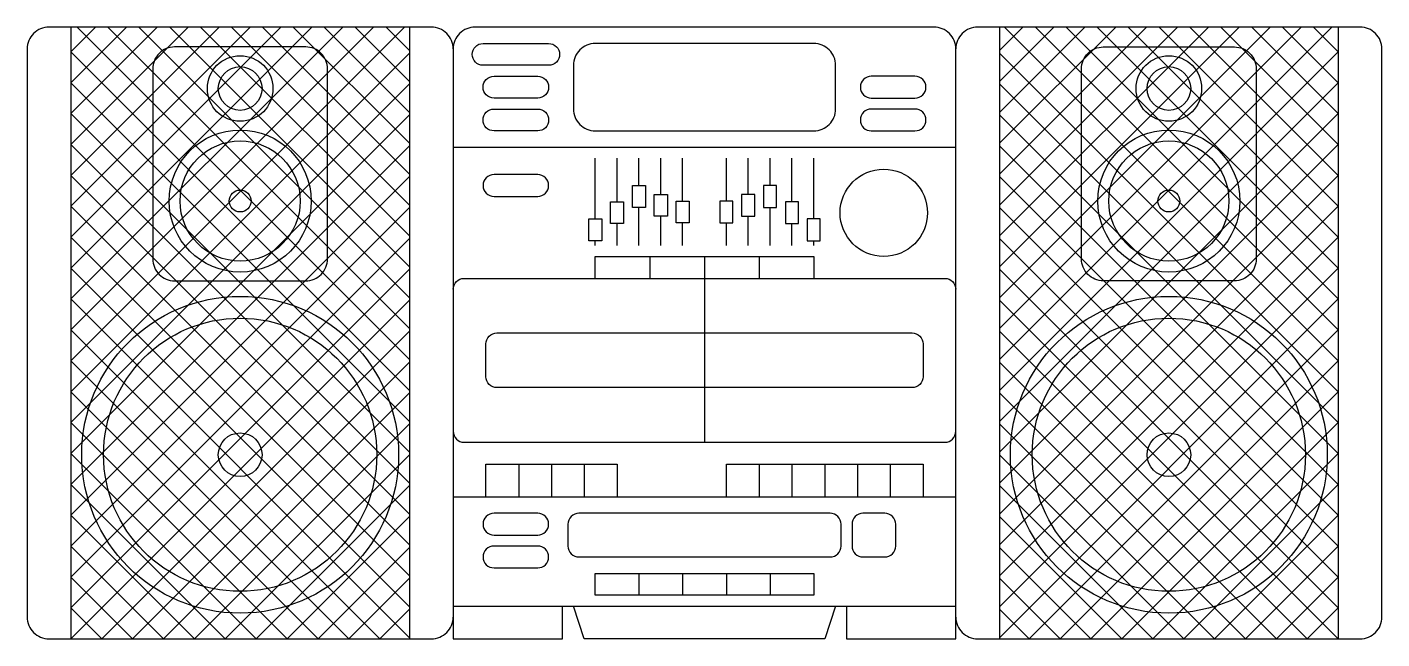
# Model space of a CAD drawing. Header units: millimetres. Extents: x 1293.071 to 1293.691, y 2703.988 to 2704.268.
import ezdxf

# ---------------------------------------------------------------- set-up
doc = ezdxf.new("R2010")
doc.units = ezdxf.units.MM
doc.header["$LTSCALE"] = 10
doc.layers.add('Equipam_audio_vídeo', color=1, linetype='Continuous')

msp = doc.modelspace()

# ---------------------------------------------------------------- linework, layer by layer
at = {"layer": 'Equipam_audio_vídeo'}
for p, q in [((1293.09142, 2704.26751), (1293.09142, 2703.98751)), ((1293.09142, 2704.11478), (1293.24414, 2704.26751)), ((1293.09142, 2704.12893), (1293.22999, 2704.26751)), ((1293.09142, 2704.14307), (1293.21585, 2704.26751)), ((1293.09142, 2704.15721), (1293.20171, 2704.26751)), ((1293.09142, 2704.17135), (1293.18757, 2704.26751)), ((1293.09142, 2704.1855), (1293.17343, 2704.26751)), ((1293.09142, 2704.19964), (1293.15928, 2704.26751)), ((1293.09142, 2704.21378), (1293.14514, 2704.26751)), ((1293.09142, 2704.22792), (1293.131, 2704.26751)), ((1293.09142, 2704.24206), (1293.11686, 2704.26751)), ((1293.09142, 2704.25621), (1293.10271, 2704.26751)), ((1293.24642, 2704.11535), (1293.09426, 2704.26751)), ((1293.24642, 2704.12949), (1293.1084, 2704.26751)), ((1293.24642, 2704.14363), (1293.12254, 2704.26751)), ((1293.24642, 2704.15777), (1293.13668, 2704.26751)), ((1293.24642, 2704.17192), (1293.15083, 2704.26751)), ((1293.24642, 2704.18606), (1293.16497, 2704.26751)), ((1293.24642, 2704.2002), (1293.17911, 2704.26751)), ((1293.24642, 2704.21434), (1293.19325, 2704.26751)), ((1293.24642, 2704.22849), (1293.2074, 2704.26751)), ((1293.24642, 2704.24263), (1293.22154, 2704.26751)), ((1293.24642, 2704.25677), (1293.23568, 2704.26751)), ((1293.24642, 2704.26751), (1293.24642, 2703.98751)), ((1293.51642, 2704.26751), (1293.51642, 2703.98751)), ((1293.51642, 2704.11535), (1293.66857, 2704.26751)), ((1293.51642, 2704.12949), (1293.65443, 2704.26751)), ((1293.51642, 2704.14363), (1293.64029, 2704.26751)), ((1293.51642, 2704.15777), (1293.62615, 2704.26751)), ((1293.51642, 2704.17192), (1293.612, 2704.26751)), ((1293.51642, 2704.18606), (1293.59786, 2704.26751)), ((1293.51642, 2704.2002), (1293.58372, 2704.26751)), ((1293.51642, 2704.21434), (1293.56958, 2704.26751)), ((1293.51642, 2704.22849), (1293.55544, 2704.26751)), ((1293.51642, 2704.24263), (1293.54129, 2704.26751)), ((1293.51642, 2704.25677), (1293.52715, 2704.26751)), ((1293.67142, 2704.11478), (1293.51869, 2704.26751)), ((1293.67142, 2704.12893), (1293.53284, 2704.26751)), ((1293.67142, 2704.14307), (1293.54698, 2704.26751)), ((1293.67142, 2704.15721), (1293.56112, 2704.26751)), ((1293.67142, 2704.17135), (1293.57526, 2704.26751)), ((1293.67142, 2704.1855), (1293.58941, 2704.26751)), ((1293.67142, 2704.19964), (1293.60355, 2704.26751)), ((1293.67142, 2704.21378), (1293.61769, 2704.26751)), ((1293.67142, 2704.22792), (1293.63183, 2704.26751)), ((1293.67142, 2704.24206), (1293.64597, 2704.26751)), ((1293.67142, 2704.25621), (1293.66012, 2704.26751)), ((1293.67142, 2704.26751), (1293.67142, 2703.98751)), ((1293.24642, 2704.10121), (1293.09142, 2704.25621)), ((1293.09142, 2704.10064), (1293.24642, 2704.25564)), ((1293.51642, 2704.10121), (1293.67142, 2704.25621)), ((1293.67142, 2704.10064), (1293.51642, 2704.25564)), ((1293.24642, 2704.08706), (1293.09142, 2704.24206)), ((1293.51642, 2704.08706), (1293.67142, 2704.24206)), ((1293.09142, 2704.0865), (1293.24642, 2704.2415)), ((1293.67142, 2704.0865), (1293.51642, 2704.2415)), ((1293.24642, 2704.07292), (1293.09142, 2704.22792)), ((1293.09142, 2704.07236), (1293.24642, 2704.22736)), ((1293.51642, 2704.07292), (1293.67142, 2704.22792)), ((1293.67142, 2704.07236), (1293.51642, 2704.22736)), ((1293.24642, 2704.05878), (1293.09142, 2704.21378)), ((1293.09142, 2704.05822), (1293.24642, 2704.21322)), ((1293.26642, 2704.21251), (1293.49642, 2704.21251)), ((1293.51642, 2704.05878), (1293.67142, 2704.21378)), ((1293.67142, 2704.05822), (1293.51642, 2704.21322)), ((1293.33142, 2704.17976), (1293.33142, 2704.20751)), ((1293.34142, 2704.18755), (1293.34142, 2704.20751)), ((1293.35142, 2704.195), (1293.35142, 2704.20751)), ((1293.36142, 2704.19093), (1293.36142, 2704.20751)), ((1293.37142, 2704.18789), (1293.37142, 2704.20751)), ((1293.39142, 2704.18789), (1293.39142, 2704.20751)), ((1293.40142, 2704.19093), (1293.40142, 2704.20751)), ((1293.41142, 2704.195), (1293.41142, 2704.20751)), ((1293.42142, 2704.18755), (1293.42142, 2704.20751)), ((1293.43142, 2704.17976), (1293.43142, 2704.20751)), ((1293.24642, 2704.04464), (1293.09142, 2704.19964)), ((1293.09142, 2704.04407), (1293.24642, 2704.19907)), ((1293.51642, 2704.04464), (1293.67142, 2704.19964)), ((1293.67142, 2704.04407), (1293.51642, 2704.19907)), ((1293.24642, 2704.0305), (1293.09142, 2704.1855)), ((1293.09142, 2704.02993), (1293.24642, 2704.18493)), ((1293.35142, 2704.16751), (1293.35142, 2704.185)), ((1293.36142, 2704.16751), (1293.36142, 2704.18093)), ((1293.40142, 2704.16751), (1293.40142, 2704.18093)), ((1293.41142, 2704.16751), (1293.41142, 2704.185)), ((1293.51642, 2704.0305), (1293.67142, 2704.1855)), ((1293.67142, 2704.02993), (1293.51642, 2704.18493)), ((1293.34142, 2704.16751), (1293.34142, 2704.17755)), ((1293.37142, 2704.16751), (1293.37142, 2704.17789)), ((1293.39142, 2704.16751), (1293.39142, 2704.17789)), ((1293.42142, 2704.16751), (1293.42142, 2704.17755)), ((1293.24642, 2704.01635), (1293.09142, 2704.17135)), ((1293.09142, 2704.01579), (1293.24642, 2704.17079)), ((1293.33142, 2704.16751), (1293.33142, 2704.16976)), ((1293.43142, 2704.16751), (1293.43142, 2704.16976)), ((1293.51642, 2704.01635), (1293.67142, 2704.17135)), ((1293.67142, 2704.01579), (1293.51642, 2704.17079)), ((1293.35642, 2704.16251), (1293.35642, 2704.15251)), ((1293.38142, 2704.16251), (1293.38142, 2704.15251)), ((1293.40642, 2704.16251), (1293.40642, 2704.15251)), ((1293.24642, 2704.00221), (1293.09142, 2704.15721)), ((1293.09142, 2704.00165), (1293.24642, 2704.15665)), ((1293.51642, 2704.00221), (1293.67142, 2704.15721)), ((1293.67142, 2704.00165), (1293.51642, 2704.15665)), ((1293.38142, 2704.15251), (1293.38142, 2704.07751)), ((1293.24642, 2703.98807), (1293.09142, 2704.14307)), ((1293.09142, 2703.98751), (1293.24642, 2704.14251)), ((1293.51642, 2703.98807), (1293.67142, 2704.14307)), ((1293.67142, 2703.98751), (1293.51642, 2704.14251)), ((1293.23284, 2703.98751), (1293.09142, 2704.12893)), ((1293.10556, 2703.98751), (1293.24642, 2704.12836)), ((1293.65727, 2703.98751), (1293.51642, 2704.12836)), ((1293.52999, 2703.98751), (1293.67142, 2704.12893)), ((1293.21869, 2703.98751), (1293.09142, 2704.11478)), ((1293.1197, 2703.98751), (1293.24642, 2704.11422)), ((1293.64313, 2703.98751), (1293.51642, 2704.11422)), ((1293.54414, 2703.98751), (1293.67142, 2704.11478)), ((1293.20455, 2703.98751), (1293.09142, 2704.10064)), ((1293.13384, 2703.98751), (1293.24642, 2704.10008)), ((1293.62899, 2703.98751), (1293.51642, 2704.10008)), ((1293.55828, 2703.98751), (1293.67142, 2704.10064)), ((1293.19041, 2703.98751), (1293.09142, 2704.0865)), ((1293.14798, 2703.98751), (1293.24642, 2704.08594)), ((1293.61485, 2703.98751), (1293.51642, 2704.08594)), ((1293.57242, 2703.98751), (1293.67142, 2704.0865)), ((1293.17627, 2703.98751), (1293.09142, 2704.07236)), ((1293.16213, 2703.98751), (1293.24642, 2704.07179)), ((1293.6007, 2703.98751), (1293.51642, 2704.07179)), ((1293.58656, 2703.98751), (1293.67142, 2704.07236)), ((1293.29642, 2704.06751), (1293.29642, 2704.05251)), ((1293.31142, 2704.06751), (1293.31142, 2704.05251)), ((1293.32642, 2704.06751), (1293.32642, 2704.05251)), ((1293.40642, 2704.06751), (1293.40642, 2704.05251)), ((1293.42142, 2704.06751), (1293.42142, 2704.05251)), ((1293.43642, 2704.06751), (1293.43642, 2704.05251)), ((1293.45142, 2704.06751), (1293.45142, 2704.05251)), ((1293.46642, 2704.06751), (1293.46642, 2704.05251)), ((1293.16213, 2703.98751), (1293.09142, 2704.05822)), ((1293.17627, 2703.98751), (1293.24642, 2704.05765)), ((1293.58656, 2703.98751), (1293.51642, 2704.05765)), ((1293.6007, 2703.98751), (1293.67142, 2704.05822)), ((1293.26642, 2704.05251), (1293.49642, 2704.05251)), ((1293.14798, 2703.98751), (1293.09142, 2704.04407)), ((1293.19041, 2703.98751), (1293.24642, 2704.04351)), ((1293.57242, 2703.98751), (1293.51642, 2704.04351)), ((1293.61485, 2703.98751), (1293.67142, 2704.04407)), ((1293.13384, 2703.98751), (1293.09142, 2704.02993)), ((1293.20455, 2703.98751), (1293.24642, 2704.02937)), ((1293.55828, 2703.98751), (1293.51642, 2704.02937)), ((1293.62899, 2703.98751), (1293.67142, 2704.02993)), ((1293.1197, 2703.98751), (1293.09142, 2704.01579)), ((1293.21869, 2703.98751), (1293.24642, 2704.01523)), ((1293.35142, 2704.01751), (1293.35142, 2704.00751)), ((1293.37142, 2704.01751), (1293.37142, 2704.00751)), ((1293.39142, 2704.01751), (1293.39142, 2704.00751)), ((1293.41142, 2704.01751), (1293.41142, 2704.00751)), ((1293.54414, 2703.98751), (1293.51642, 2704.01523)), ((1293.64313, 2703.98751), (1293.67142, 2704.01579)), ((1293.10556, 2703.98751), (1293.09142, 2704.00165)), ((1293.23284, 2703.98751), (1293.24642, 2704.00108)), ((1293.26642, 2704.00251), (1293.49642, 2704.00251)), ((1293.52999, 2703.98751), (1293.51642, 2704.00108)), ((1293.65727, 2703.98751), (1293.67142, 2704.00165))]:
    msp.add_line(p, q, dxfattribs=at)
for points in [[(1293.49642, 2703.99751, 0.414214), (1293.50642, 2703.98751), (1293.68142, 2703.98751, 0.414214), (1293.69142, 2703.99751), (1293.69142, 2704.25751, 0.414214), (1293.68142, 2704.26751), (1293.50642, 2704.26751, 0.414214), (1293.49642, 2704.25751, 0.414214), (1293.48642, 2704.26751), (1293.27642, 2704.26751, 0.414214), (1293.26642, 2704.25751, 0.414214), (1293.25642, 2704.26751), (1293.08142, 2704.26751, 0.414214), (1293.07142, 2704.25751), (1293.07142, 2703.99751, 0.414214), (1293.08142, 2703.98751), (1293.25642, 2703.98751, 0.414214), (1293.26642, 2703.99751)], [(1293.26642, 2704.14751, -0.414214), (1293.27142, 2704.15251), (1293.49142, 2704.15251, -0.414214), (1293.49642, 2704.14751)], [(1293.26642, 2704.08251, 0.414214), (1293.27142, 2704.07751), (1293.49142, 2704.07751, 0.414214), (1293.49642, 2704.08251)]]:
    msp.add_lwpolyline(points, format="xyb", dxfattribs=at)
for points in [[(1293.12892, 2704.2484), (1293.12892, 2704.1614, 0.414214), (1293.13892, 2704.1514), (1293.19892, 2704.1514, 0.414214), (1293.20892, 2704.1614), (1293.20892, 2704.2484, 0.414214), (1293.19892, 2704.2584), (1293.13892, 2704.2584, 0.414214)], [(1293.31009, 2704.26001, -1), (1293.31009, 2704.25001), (1293.28009, 2704.25001, -1), (1293.28009, 2704.26001)], [(1293.32142, 2704.25001), (1293.32142, 2704.23001, 0.414214), (1293.33142, 2704.22001), (1293.43142, 2704.22001, 0.414214), (1293.44142, 2704.23001), (1293.44142, 2704.25001, 0.414214), (1293.43142, 2704.26001), (1293.33142, 2704.26001, 0.414214)], [(1293.63392, 2704.2484), (1293.63392, 2704.1614, -0.414214), (1293.62392, 2704.1514), (1293.56392, 2704.1514, -0.414214), (1293.55392, 2704.1614), (1293.55392, 2704.2484, -0.414214), (1293.56392, 2704.2584), (1293.62392, 2704.2584, -0.414214)], [(1293.30509, 2704.24501, -1), (1293.30509, 2704.23501), (1293.28509, 2704.23501, -1), (1293.28509, 2704.24501)], [(1293.45774, 2704.24501, 1), (1293.45774, 2704.23501), (1293.47774, 2704.23501, 1), (1293.47774, 2704.24501)], [(1293.30509, 2704.23001, -1), (1293.30509, 2704.22001), (1293.28509, 2704.22001, -1), (1293.28509, 2704.23001)], [(1293.45774, 2704.23001, 1), (1293.45774, 2704.22001), (1293.47774, 2704.22001, 1), (1293.47774, 2704.23001)], [(1293.30509, 2704.19001, 1), (1293.30509, 2704.20001), (1293.28509, 2704.20001, 1), (1293.28509, 2704.19001)], [(1293.28642, 2704.10251, -0.414214), (1293.28142, 2704.10751), (1293.28142, 2704.12251, -0.414214), (1293.28642, 2704.12751), (1293.47642, 2704.12751, -0.414214), (1293.48142, 2704.12251), (1293.48142, 2704.10751, -0.414214), (1293.47642, 2704.10251)], [(1293.30509, 2704.03501, 1), (1293.30509, 2704.04501), (1293.28509, 2704.04501, 1), (1293.28509, 2704.03501)], [(1293.43892, 2704.04501), (1293.32392, 2704.04501, 0.414214), (1293.31892, 2704.04001), (1293.31892, 2704.03001, 0.414214), (1293.32392, 2704.02501), (1293.43892, 2704.02501, 0.414214), (1293.44392, 2704.03001), (1293.44392, 2704.04001, 0.414214)], [(1293.45392, 2704.04501, 0.414214), (1293.44892, 2704.04001), (1293.44892, 2704.03001, 0.414214), (1293.45392, 2704.02501), (1293.46392, 2704.02501, 0.414214), (1293.46892, 2704.03001), (1293.46892, 2704.04001, 0.414214), (1293.46392, 2704.04501)], [(1293.30509, 2704.02001, 1), (1293.30509, 2704.03001), (1293.28509, 2704.03001, 1), (1293.28509, 2704.02001)]]:
    msp.add_lwpolyline(points, format="xyb", close=True, dxfattribs=at)
for points in [[(1293.26642, 2704.25751), (1293.26642, 2703.98751), (1293.31642, 2703.98751), (1293.31642, 2704.00251)], [(1293.44642, 2704.00251), (1293.44642, 2703.98751), (1293.49642, 2703.98751), (1293.49642, 2704.25751)], [(1293.33142, 2704.15251), (1293.33142, 2704.16251), (1293.43142, 2704.16251), (1293.43142, 2704.15251)], [(1293.28142, 2704.05251), (1293.28142, 2704.06751), (1293.34142, 2704.06751), (1293.34142, 2704.05251)], [(1293.39142, 2704.05251), (1293.39142, 2704.06751), (1293.48142, 2704.06751), (1293.48142, 2704.05251)], [(1293.44142, 2704.00251), (1293.43642, 2703.98751), (1293.32642, 2703.98751), (1293.32142, 2704.00251)]]:
    msp.add_lwpolyline(points, dxfattribs=at)
for points in [[(1293.34842, 2704.185), (1293.34842, 2704.195), (1293.35442, 2704.195), (1293.35442, 2704.185)], [(1293.41442, 2704.185), (1293.41442, 2704.195), (1293.40842, 2704.195), (1293.40842, 2704.185)], [(1293.33842, 2704.17755), (1293.33842, 2704.18755), (1293.34442, 2704.18755), (1293.34442, 2704.17755)], [(1293.35842, 2704.18093), (1293.35842, 2704.19093), (1293.36442, 2704.19093), (1293.36442, 2704.18093)], [(1293.36842, 2704.17789), (1293.36842, 2704.18789), (1293.37442, 2704.18789), (1293.37442, 2704.17789)], [(1293.39442, 2704.17789), (1293.39442, 2704.18789), (1293.38842, 2704.18789), (1293.38842, 2704.17789)], [(1293.40442, 2704.18093), (1293.40442, 2704.19093), (1293.39842, 2704.19093), (1293.39842, 2704.18093)], [(1293.42442, 2704.17755), (1293.42442, 2704.18755), (1293.41842, 2704.18755), (1293.41842, 2704.17755)], [(1293.32842, 2704.16976), (1293.32842, 2704.17976), (1293.33442, 2704.17976), (1293.33442, 2704.16976)], [(1293.43442, 2704.16976), (1293.43442, 2704.17976), (1293.42842, 2704.17976), (1293.42842, 2704.16976)], [(1293.43142, 2704.00751), (1293.33142, 2704.00751), (1293.33142, 2704.01751), (1293.43142, 2704.01751)]]:
    msp.add_lwpolyline(points, close=True, dxfattribs=at)
for centre, radius in [((1293.16892, 2704.2394), 0.015), ((1293.59392, 2704.2394), 0.015), ((1293.16892, 2704.2394), 0.01), ((1293.59392, 2704.2394), 0.01), ((1293.16892, 2704.1879), 0.0325), ((1293.59392, 2704.1879), 0.0325), ((1293.16892, 2704.1879), 0.0275), ((1293.59392, 2704.1879), 0.0275), ((1293.46346, 2704.18251), 0.02), ((1293.16892, 2704.1879), 0.005), ((1293.59392, 2704.1879), 0.005), ((1293.16892, 2704.07178), 0.0725), ((1293.59392, 2704.07178), 0.0725), ((1293.16892, 2704.07178), 0.0625), ((1293.59392, 2704.07178), 0.0625), ((1293.16892, 2704.07178), 0.01), ((1293.59392, 2704.07178), 0.01)]:
    msp.add_circle(centre, radius, dxfattribs=at)

doc.saveas('drawing.dxf')
